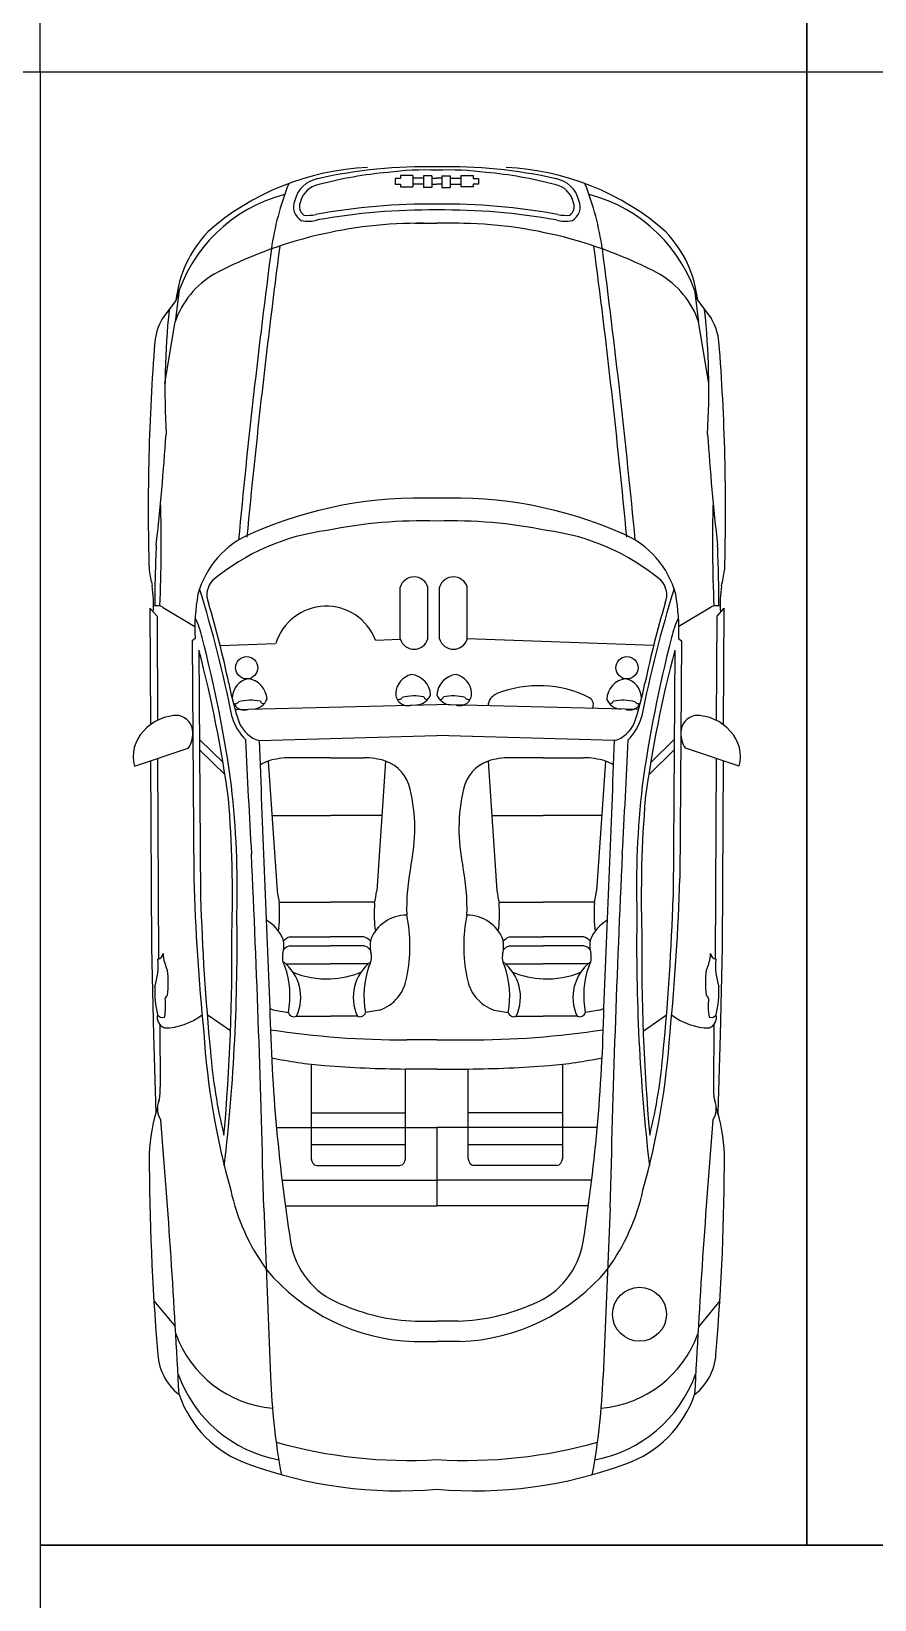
# Model space of a CAD drawing. Header units: inches. Extents: x 484217 to 497210, y -26946 to -21493.
# Drawn here: x 491169 to 491279.4, y -22751 to -22545.8 of the extents above; entities that cross this region are included whole.
import ezdxf

# ---------------------------------------------------------------- set-up
doc = ezdxf.new("R2010")
doc.units = ezdxf.units.IN
doc.header["$LTSCALE"] = 20
doc.header["$MEASUREMENT"] = 0
doc.layers.add('ceco.net 92', color=9, linetype='Continuous')
doc.layers.add('Parking', color=7, linetype='Continuous')

msp = doc.modelspace()

# ---------------------------------------------------------------- linework, layer by layer
at = {"layer": 'ceco.net 92', "linetype": 'ByBlock', "ltscale": 0.4}
for p, q in [((491216.64, -22565.03), (491216.64, -22565.77)), ((491217.33, -22565.03), (491216.64, -22565.03)), ((491216.64, -22565.77), (491217.33, -22565.77)), ((491218.98, -22564.65), (491217.33, -22564.65)), ((491217.33, -22564.65), (491217.33, -22565.03)), ((491217.33, -22565.77), (491217.33, -22566.11)), ((491217.33, -22566.11), (491218.98, -22566.11)), ((491218.98, -22564.65), (491218.98, -22566.11)), ((491220.35, -22564.98), (491218.98, -22564.98)), ((491220.35, -22565.78), (491218.98, -22565.78)), ((491220.35, -22564.66), (491220.35, -22566.21)), ((491221.46, -22564.66), (491220.35, -22564.66)), ((491221.46, -22566.21), (491220.35, -22566.21)), ((491221.46, -22564.66), (491221.46, -22566.21)), ((491221.46, -22564.98), (491222.11, -22564.98)), ((491221.46, -22565.78), (491222.11, -22565.78)), ((491222.75, -22564.98), (491222.11, -22564.98)), ((491222.75, -22565.78), (491222.11, -22565.78)), ((491222.75, -22564.66), (491222.75, -22566.21)), ((491222.75, -22564.66), (491223.86, -22564.66)), ((491222.75, -22566.21), (491223.86, -22566.21)), ((491223.86, -22564.66), (491223.86, -22566.21)), ((491223.86, -22564.98), (491225.23, -22564.98)), ((491223.86, -22565.78), (491225.23, -22565.78)), ((491225.23, -22564.65), (491226.88, -22564.65)), ((491225.23, -22564.65), (491225.23, -22566.11)), ((491226.88, -22566.11), (491225.23, -22566.11)), ((491226.88, -22564.65), (491226.88, -22565.03)), ((491226.88, -22565.03), (491227.57, -22565.03)), ((491226.88, -22565.77), (491226.88, -22566.11)), ((491227.57, -22565.77), (491226.88, -22565.77)), ((491227.57, -22565.03), (491227.57, -22565.77)), ((491219.24, -22570.89), (491222.11, -22570.89)), ((491224.97, -22570.89), (491222.11, -22570.89)), ((491187.96, -22581.01), (491186.16, -22583.4)), ((491188.4, -22579.64), (491187.85, -22583.79)), ((491255.82, -22579.64), (491256.36, -22583.79)), ((491256.26, -22581.01), (491258.05, -22583.4)), ((491186.52, -22591.85), (491187.85, -22583.79)), ((491257.69, -22591.85), (491256.36, -22583.79)), ((491217.31, -22625.29), (491217.31, -22618.51)), ((491220.93, -22625.29), (491220.93, -22618.51)), ((491222.47, -22625.29), (491222.47, -22618.51)), ((491226.08, -22625.29), (491226.08, -22618.51)), ((491184.56, -22621.27), (491184.62, -22636.52)), ((491184.56, -22621.27), (491185.48, -22622.32)), ((491186.2, -22621.11), (491190.44, -22623.67)), ((491258.01, -22621.11), (491253.77, -22623.67)), ((491259.65, -22621.27), (491258.73, -22622.32)), ((491259.65, -22621.27), (491259.59, -22636.52)), ((491185.48, -22622.32), (491185.54, -22635.95)), ((491258.73, -22622.32), (491258.67, -22635.95)), ((491190.46, -22625.24), (491190.09, -22625.53)), ((491190.09, -22625.53), (491190.3, -22656.63)), ((491193.75, -22626.16), (491201.01, -22625.9)), ((491214.08, -22625.44), (491217.32, -22625.32)), ((491250.46, -22626.16), (491226.08, -22625.29)), ((491253.75, -22625.24), (491254.12, -22625.53)), ((491254.12, -22625.53), (491253.91, -22656.63)), ((491190.97, -22626.77), (491191.19, -22659.09)), ((491253.24, -22626.77), (491253.02, -22659.09)), ((491195.7, -22634.53), (491222.11, -22633.88)), ((491248.51, -22634.53), (491222.11, -22633.88)), ((491191.05, -22638.47), (491194.12, -22641.47)), ((491198.86, -22638.59), (491222.11, -22637.92)), ((491245.35, -22638.59), (491222.11, -22637.92)), ((491253.16, -22638.47), (491250.1, -22641.47)), ((491182.53, -22641.95), (491189.58, -22639.58)), ((491191.06, -22639.82), (491194.38, -22643.09)), ((491253.15, -22639.82), (491249.83, -22643.09)), ((491261.68, -22641.95), (491254.63, -22639.58)), ((491184.64, -22641.24), (491184.75, -22665.66)), ((491185.56, -22640.93), (491185.67, -22667.19)), ((491200.05, -22641.28), (491201.19, -22658.25)), ((491208.2, -22640.84), (491202.9, -22640.84)), ((491208.2, -22640.84), (491212.54, -22640.84)), ((491215.4, -22641.28), (491214.25, -22658.25)), ((491228.81, -22641.28), (491229.96, -22658.25)), ((491236.01, -22640.84), (491231.67, -22640.84)), ((491236.01, -22640.84), (491241.31, -22640.84)), ((491244.16, -22641.28), (491243.02, -22658.25)), ((491258.65, -22640.93), (491258.54, -22667.19)), ((491259.57, -22641.24), (491259.46, -22665.66)), ((491200.53, -22648.42), (491208.2, -22648.42)), ((491214.91, -22648.42), (491208.2, -22648.42)), ((491229.3, -22648.42), (491236.01, -22648.42)), ((491243.68, -22648.42), (491236.01, -22648.42)), ((491201.47, -22659.74), (491208.2, -22659.74)), ((491213.98, -22659.74), (491208.2, -22659.74)), ((491230.23, -22659.74), (491236.01, -22659.74)), ((491242.75, -22659.74), (491236.01, -22659.74)), ((491202.91, -22664.3), (491208.2, -22664.3)), ((491212.53, -22664.3), (491208.2, -22664.3)), ((491231.68, -22664.3), (491236.01, -22664.3)), ((491241.3, -22664.3), (491236.01, -22664.3)), ((491184.75, -22665.66), (491185.04, -22677.12)), ((491202.9, -22665.47), (491208.2, -22665.47)), ((491212.54, -22665.47), (491208.2, -22665.47)), ((491231.67, -22665.47), (491236.01, -22665.47)), ((491241.31, -22665.47), (491236.01, -22665.47)), ((491259.46, -22665.66), (491259.17, -22677.12)), ((491202.32, -22667.83), (491208.2, -22667.83)), ((491213.12, -22667.83), (491208.2, -22667.83)), ((491231.09, -22667.83), (491236.01, -22667.83)), ((491241.89, -22667.83), (491236.01, -22667.83)), ((491192.04, -22674.46), (491195.1, -22676.55)), ((491200.84, -22673.89), (491202.68, -22674.2)), ((491203.74, -22674.66), (491208.2, -22674.66)), ((491211.7, -22674.66), (491208.2, -22674.66)), ((491214.61, -22673.89), (491212.77, -22674.2)), ((491229.6, -22673.89), (491231.44, -22674.2)), ((491232.51, -22674.66), (491236.01, -22674.66)), ((491240.47, -22674.66), (491236.01, -22674.66)), ((491243.37, -22673.89), (491241.54, -22674.2)), ((491252.16, -22674.55), (491249.12, -22676.66)), ((491185.04, -22677.12), (491185.31, -22687.37)), ((491185.85, -22675.76), (491185.89, -22683.96)), ((491258.36, -22675.76), (491258.32, -22683.96)), ((491259.17, -22677.12), (491258.9, -22687.37)), ((491222.11, -22677.76), (491218.17, -22677.76)), ((491222.11, -22677.76), (491226.04, -22677.76)), ((491205.67, -22680.95), (491205.67, -22693.34)), ((491222.11, -22681.59), (491217.99, -22681.59)), ((491217.99, -22693.34), (491217.99, -22681.59)), ((491222.11, -22681.59), (491226.22, -22681.59)), ((491226.22, -22693.34), (491226.22, -22681.59)), ((491238.54, -22680.95), (491238.54, -22693.34)), ((491205.67, -22687.33), (491217.99, -22687.33)), ((491238.54, -22687.33), (491226.22, -22687.33)), ((491201.11, -22689.22), (491222.11, -22689.22)), ((491243.1, -22689.22), (491222.11, -22689.22)), ((491222.11, -22689.22), (491222.11, -22699.48)), ((491205.67, -22691.44), (491217.99, -22691.44)), ((491226.22, -22691.44), (491238.54, -22691.44)), ((491206.41, -22694.21), (491217.26, -22694.21)), ((491237.8, -22694.21), (491226.95, -22694.21)), ((491201.83, -22696.11), (491222.11, -22696.11)), ((491242.38, -22696.11), (491222.11, -22696.11)), ((491199.44, -22699.76), (491200.35, -22721.83)), ((491202.26, -22699.48), (491222.11, -22699.48)), ((491241.95, -22699.48), (491222.11, -22699.48)), ((491244.77, -22699.76), (491243.86, -22721.83)), ((491185.07, -22711.94), (491187.88, -22715.32)), ((491259.14, -22711.94), (491256.33, -22715.32)), ((491219.33, -22714.6), (491222.11, -22714.6)), ((491224.88, -22714.6), (491222.11, -22714.6)), ((491219.12, -22717.26), (491222.11, -22717.26)), ((491225.09, -22717.26), (491222.11, -22717.26))]:
    msp.add_line(p, q, dxfattribs=at)
for centre, radius in [((491197.22, -22629.06), 1.46), ((491246.99, -22629.06), 1.46), ((491248.63, -22713.68), 3.53)]:
    msp.add_circle(centre, radius, dxfattribs=at)
for centre, radius, start, end in [((491214.51, -22597.44), 33.88, 92.4796, 131.3533), ((491220.71, -22628.67), 65.18, 88.7766, 102.5631), ((491220.79, -22619.52), 55.53, 95.2882, 104.725), ((491220.74, -22604.06), 40.15, 88.0499, 97.256), ((491223.5, -22628.67), 65.18, 77.4369, 91.2234), ((491223.47, -22604.06), 40.15, 82.744, 91.9501), ((491223.43, -22619.52), 55.53, 75.275, 84.7118), ((491229.7, -22597.44), 33.88, 48.6467, 87.5204), ((491236.81, -22579.36), 36.72, 158.3042, 172.0015), ((491207.19, -22568.76), 3.77, 99.9668, 167.0163), ((491207.25, -22568.88), 3.12, 100.7117, 167.7366), ((491236.96, -22568.88), 3.12, 12.2634, 79.2883), ((491237.02, -22568.76), 3.77, 12.9837, 80.0332), ((491207.4, -22579.36), 36.72, 7.9985, 21.6958), ((491207.13, -22586.44), 19.93, 104.3742, 164.1868), ((491205.4, -22568.74), 2.06, 156.3023, 241.261), ((491205.52, -22568.7), 1.4, 159.8902, 233.0209), ((491221.24, -22651.19), 82.82, 89.4, 100.4078), ((491222.97, -22651.19), 82.82, 79.5922, 90.6), ((491238.69, -22568.7), 1.4, 306.9791, 20.1098), ((491238.81, -22568.74), 2.06, 298.739, 23.6977), ((491237.08, -22586.44), 19.93, 15.8132, 75.6258), ((491205.27, -22566.19), 4.43, 258.7929, 285.674), ((491205.22, -22565.01), 4.84, 263.5513, 282.6293), ((491221.43, -22654.79), 85.65, 89.5489, 100.0611), ((491222.78, -22654.79), 85.65, 79.9389, 90.4511), ((491238.94, -22566.19), 4.43, 254.326, 281.2071), ((491238.99, -22565.01), 4.84, 257.3707, 276.4487), ((491203.34, -22582.68), 15.47, 136.4256, 173.7926), ((491219.81, -22628.42), 57.53, 89.4335, 117.8054), ((491224.4, -22628.42), 57.53, 62.1946, 90.5665), ((491240.87, -22582.68), 15.47, 6.2074, 43.5744), ((492249.59, -22711.93), 1058.14, 172.52343, 174.60096), ((492250.69, -22711.55), 1058.14, 172.52343, 174.60096), ((490193.52, -22711.55), 1058.14, 5.39904, 7.47657), ((490194.62, -22711.93), 1058.14, 5.39904, 7.47657), ((491198.93, -22587.65), 11.74, 120.5083, 160.8185), ((491245.28, -22587.65), 11.74, 19.1815, 59.4917), ((491288.99, -22592.75), 102.47, 174.0929, 183.208), ((491155.23, -22592.75), 102.47, 356.792, 5.9071), ((491192.58, -22587.14), 7.43, 149.7763, 174.3378), ((491251.63, -22587.14), 7.43, 5.6622, 30.2237), ((491468.4, -22608.51), 284.07, 175.5391, 181.5729), ((490975.82, -22608.51), 284.07, 358.4271, 4.4609), ((490857.06, -22576.27), 330.36, 353.6138, 356.1446), ((491587.15, -22576.27), 330.36, 183.8554, 186.3862), ((491001.03, -22612.77), 185, 357.4583, 1.6741), ((491219.87, -22661.14), 54.3, 87.6369, 113.9407), ((491224.34, -22661.14), 54.3, 66.0593, 92.3631), ((491443.18, -22612.77), 185, 178.3259, 182.5417), ((491202.43, -22622.61), 12.02, 112.5113, 164.7357), ((491211.31, -22639.7), 28.82, 97.0586, 129.984), ((491219.99, -22669.67), 59.83, 87.9716, 101.7858), ((491224.22, -22669.67), 59.83, 78.2142, 92.0284), ((491232.9, -22639.7), 28.82, 50.016, 82.9414), ((491241.78, -22622.61), 12.02, 15.2643, 67.4887), ((491363.2, -22621.05), 178.01, 177.4141, 179.9724), ((491081.01, -22621.05), 178.01, 0.0276, 2.5859), ((491306.45, -22593.2), 124.18, 190.7237, 191.683), ((491194.8, -22619.54), 2.79, 136.3282, 201.5072), ((491219.12, -22619.06), 1.89, 16.8513, 163.1487), ((491224.27, -22619.06), 1.89, 16.8513, 163.1487), ((491249.41, -22619.54), 2.79, 338.4928, 43.6718), ((491137.76, -22593.2), 124.18, 348.317, 349.2763), ((491169.7, -22620.71), 15.32, 356.0663, 8.8793), ((491217.01, -22624.07), 26.58, 169.9869, 182.5209), ((491031.31, -22668.13), 167.21, 11.2414, 17.1819), ((491412.9, -22668.13), 167.21, 162.8181, 168.7586), ((491227.2, -22624.07), 26.58, 357.4791, 10.0131), ((491274.51, -22620.71), 15.32, 171.1207, 183.9337), ((491185.49, -22622.46), 1.53, 62.0371, 107.8668), ((491073.5, -22656.22), 123.95, 11.6969, 16.7153), ((491207.63, -22627.93), 6.92, 21.098, 162.967), ((491370.72, -22656.22), 123.95, 163.2847, 168.3031), ((491258.72, -22622.46), 1.53, 72.1332, 117.9629), ((491182.18, -22626.88), 9.36, 10.8566, 27.5456), ((491262.03, -22626.88), 9.36, 152.4544, 169.1434), ((491033.31, -22666.57), 163.41, 7.7493, 14.6958), ((491219.12, -22624.75), 1.89, 196.8513, 343.1487), ((491224.27, -22624.75), 1.89, 196.8513, 343.1487), ((491410.9, -22666.57), 163.41, 165.3042, 172.2507), ((491032.91, -22668.23), 163.41, 7.7493, 14.6958), ((491411.3, -22668.23), 163.41, 165.3042, 172.2507), ((491219.39, -22632.54), 2.66, 103.566, 176.0612), ((491218.49, -22632.74), 2.8, 2.334, 84.3155), ((491224.91, -22632.74), 2.8, 95.6845, 177.666), ((491224, -22632.54), 2.66, 3.9388, 76.434), ((491230.32, -22624.39), 36.08, 190.696, 199.3746), ((491197.98, -22633.09), 2.66, 103.566, 176.0612), ((491197.08, -22633.3), 2.8, 2.334, 84.3155), ((491235.43, -22646.32), 14.91, 63.4504, 111.5249), ((491247.13, -22633.3), 2.8, 95.6845, 177.666), ((491246.23, -22633.09), 2.66, 3.9388, 76.434), ((491213.89, -22624.39), 36.08, 340.6254, 349.304), ((491196.88, -22633.02), 1.56, 176.1507, 287.7977), ((491195.73, -22633.27), 0.5, 239.575, 329.6698), ((491197.77, -22639.54), 6.23, 78.532, 104.9657), ((491197.91, -22632.35), 2.14, 273.1658, 337.0853), ((491199.43, -22633.33), 0.432, 193.8542, 281.6444), ((491218.29, -22632.46), 1.56, 176.1507, 287.7977), ((491217.14, -22632.71), 0.5, 239.575, 329.6698), ((491219.18, -22638.98), 6.23, 78.532, 104.9657), ((491219.32, -22631.79), 2.14, 273.1658, 337.0853), ((491220.84, -22632.78), 0.432, 193.8542, 281.6444), ((491224.07, -22631.79), 2.14, 202.9147, 266.8342), ((491222.55, -22632.78), 0.432, 258.3556, 346.1458), ((491224.21, -22638.98), 6.23, 75.0343, 101.468), ((491225.1, -22632.46), 1.56, 252.2023, 3.8493), ((491226.25, -22632.71), 0.5, 210.3302, 300.425), ((491230.61, -22634.15), 1.81, 110.948, 177.3754), ((491241.5, -22633.89), 1.09, 332.1578, 56.4868), ((491246.3, -22632.35), 2.14, 202.9147, 266.8342), ((491244.78, -22633.33), 0.432, 258.3556, 346.1458), ((491246.44, -22639.54), 6.23, 75.0343, 101.468), ((491247.33, -22633.02), 1.56, 252.2023, 3.8493), ((491248.48, -22633.27), 0.5, 210.3302, 300.425), ((491188.27, -22641.41), 6.11, 89.4849, 138.3148), ((491187.92, -22637.52), 2.24, 358.947, 79.5939), ((491202.41, -22633.34), 7.42, 197.1686, 224.1637), ((491200.06, -22634.62), 4.16, 204.8162, 253.1166), ((491244.15, -22634.62), 4.16, 286.8834, 335.1838), ((491241.81, -22633.34), 7.42, 315.8363, 342.8314), ((491256.29, -22637.52), 2.24, 100.4061, 181.053), ((491255.94, -22641.41), 6.11, 41.6852, 90.5151), ((491187.17, -22640.69), 4.81, 136.1162, 195.2311), ((491187.02, -22637.76), 3.14, 324.5205, 3.7011), ((491257.19, -22637.76), 3.14, 176.2989, 215.4795), ((491257.04, -22640.69), 4.81, 344.7689, 43.8838), ((492189.51, -22595.54), 993.36, 182.47923, 183.34157), ((495003.58, -22502.9), 3807.14, 182.04259, 182.55444), ((487440.63, -22502.9), 3807.14, 357.44556, 357.95741), ((490254.7, -22595.54), 993.36, 356.65843, 357.52077), ((491201.68, -22645.97), 4.97, 109.219, 123.0743), ((491203.12, -22651.73), 10.9, 91.1376, 106.3676), ((491212.32, -22651.73), 10.9, 73.6324, 88.8624), ((491213.76, -22645.97), 4.97, 11.9043, 70.781), ((491230.45, -22645.97), 4.97, 109.219, 168.0957), ((491231.89, -22651.73), 10.9, 91.1376, 106.3676), ((491241.09, -22651.73), 10.9, 73.6324, 88.8624), ((491242.53, -22645.97), 4.97, 56.9257, 70.781), ((491082.41, -22657.65), 113.57, 358.1682, 6.6272), ((491361.8, -22657.65), 113.57, 173.3728, 181.8318), ((491038.84, -22658.95), 156.51, 358.2465, 4.6738), ((491196.43, -22650.15), 22.79, 347.734, 13.2048), ((491247.78, -22650.15), 22.79, 166.7952, 192.266), ((491405.37, -22658.95), 156.51, 175.3262, 181.7535), ((489265.61, -22743.48), 1934.33, 1.2954, 2.66804), ((493178.6, -22743.48), 1934.33, 177.33196, 178.7046), ((491480.72, -22648.22), 290.54, 181.6581, 185.6442), ((491247.43, -22660.67), 29.28, 168.8086, 181.4888), ((491196.78, -22660.67), 29.28, 358.5112, 11.1914), ((490963.49, -22648.22), 290.54, 354.3558, 358.3419), ((491244.62, -22651.13), 44.01, 189.3191, 191.4599), ((491170.82, -22651.13), 44.01, 348.5401, 350.6809), ((491273.39, -22651.13), 44.01, 189.3191, 191.4599), ((491199.59, -22651.13), 44.01, 348.5401, 350.6809), ((491481.61, -22650.69), 290.54, 181.6581, 185.6442), ((491181.3, -22661.23), 20.23, 354.6132, 3.8473), ((491234.14, -22661.23), 20.23, 176.1527, 185.3868), ((491210.07, -22661.23), 20.23, 354.6132, 3.8473), ((491262.91, -22661.23), 20.23, 176.1527, 185.3868), ((490962.6, -22650.69), 290.54, 354.3558, 358.3419), ((490945.63, -22665.36), 250.33, 353.3724, 0.934), ((491197.24, -22666.57), 5.14, 22.3975, 60.6151), ((491218.2, -22666.57), 5.14, 90.4832, 157.6025), ((491198.86, -22665.52), 19.73, 348.2379, 11.9629), ((491245.35, -22665.52), 19.73, 168.0371, 191.7621), ((491226.01, -22666.57), 5.14, 22.3975, 89.5168), ((491246.97, -22666.57), 5.14, 119.3849, 157.6025), ((491498.58, -22665.36), 250.33, 179.066, 186.6276), ((490923.06, -22666.4), 272.23, 354.9734, 0.5611), ((491200.9, -22663.08), 0.553, 319.6076, 354.8527), ((491198.11, -22665.44), 3.98, 345.012, 11.9446), ((491203.31, -22665.87), 1.62, 104.0887, 141.4563), ((491212.14, -22665.87), 1.62, 38.5437, 75.9113), ((491217.34, -22665.44), 3.98, 168.0554, 194.988), ((491214.55, -22663.08), 0.553, 185.1473, 220.3924), ((491229.66, -22663.08), 0.553, 319.6076, 354.8527), ((491226.87, -22665.44), 3.98, 345.012, 11.9446), ((491232.07, -22665.87), 1.62, 104.0887, 141.4563), ((491240.9, -22665.87), 1.62, 38.5437, 75.9113), ((491246.1, -22665.44), 3.98, 168.0554, 194.988), ((491243.31, -22663.08), 0.553, 185.1473, 220.3924), ((491521.15, -22666.4), 272.23, 179.4389, 185.0266), ((491176.78, -22668.05), 8.85, 341.9331, 5.3947), ((491185.41, -22666.36), 0.871, 281.3717, 354.4621), ((491191.69, -22666.26), 5.41, 182.0162, 206.6401), ((491204.17, -22666.97), 2.28, 167.3205, 211.2352), ((491203.07, -22666.72), 1.26, 97.9059, 144.3308), ((491212.37, -22666.72), 1.26, 35.6692, 82.0941), ((491211.27, -22666.97), 2.28, 328.7648, 12.6795), ((491232.94, -22666.97), 2.28, 167.3205, 211.2352), ((491231.84, -22666.72), 1.26, 97.9059, 144.3308), ((491241.14, -22666.72), 1.26, 35.6692, 82.0941), ((491240.04, -22666.97), 2.28, 328.7648, 12.6795), ((491252.52, -22666.26), 5.41, 333.3599, 357.9838), ((491258.8, -22666.36), 0.871, 185.5379, 258.6283), ((491267.43, -22668.05), 8.85, 174.6053, 198.0669), ((491175.39, -22670.27), 11.57, 351.9142, 7.8999), ((491198.45, -22672.19), 5.84, 335.0712, 52.9273), ((491191.09, -22672.02), 11.79, 349.337, 19.1988), ((491207.61, -22658.85), 10.94, 246.5377, 273.0986), ((491207.83, -22658.85), 10.94, 271.9607, 293.4623), ((491217, -22672.19), 5.84, 127.0727, 204.9288), ((491224.35, -22672.02), 11.79, 160.8012, 190.663), ((491227.21, -22672.19), 5.84, 335.0712, 52.9273), ((491219.86, -22672.02), 11.79, 349.337, 19.1988), ((491236.38, -22658.85), 10.94, 246.5377, 268.0393), ((491236.6, -22658.85), 10.94, 266.9014, 293.4623), ((491245.76, -22672.19), 5.84, 127.0727, 204.9288), ((491253.12, -22672.02), 11.79, 160.8012, 190.663), ((491268.82, -22670.27), 11.57, 172.1001, 188.0858), ((491198.55, -22671.33), 13.37, 177.6843, 193.6152), ((491212.86, -22668.83), 5.35, 289.0023, 352.384), ((491231.35, -22668.83), 5.35, 187.616, 250.9977), ((491245.66, -22671.33), 13.37, 346.3848, 2.3157), ((491178.72, -22673.36), 7.89, 349.5516, 7.4148), ((491187.75, -22672.86), 1.32, 133.1546, 156.5923), ((491429.3, -22668.71), 229.11, 180.9666, 188.9081), ((491014.91, -22668.71), 229.11, 351.0919, 359.0334), ((491256.46, -22672.86), 1.32, 23.4077, 46.8454), ((491265.5, -22673.36), 7.89, 172.5852, 190.4484), ((491186.99, -22674.82), 1.48, 166.5921, 248.2713), ((491186.18, -22674.14), 0.708, 208.3927, 294.7941), ((491186.41, -22668.13), 8.07, 270.2668, 307.9562), ((491202.58, -22668.83), 5.35, 244.0948, 250.9977), ((491203.39, -22673.99), 0.748, 196.333, 297.6818), ((491212.05, -22673.99), 0.748, 242.3182, 343.667), ((491232.16, -22673.99), 0.748, 196.333, 297.6818), ((491240.82, -22673.99), 0.748, 242.3182, 343.667), ((491241.63, -22668.83), 5.35, 289.0023, 295.9052), ((491257.8, -22668.13), 8.07, 232.0438, 269.7332), ((491258.03, -22674.14), 0.708, 245.2059, 331.6073), ((491257.22, -22674.82), 1.48, 291.7287, 13.4079), ((491292.55, -22670.12), 101.18, 183.7829, 195.6695), ((491217.69, -22563.39), 114.37, 261.2606, 270.2395), ((491226.52, -22563.39), 114.37, 269.7605, 278.7394), ((491151.66, -22670.12), 101.18, 344.3305, 356.2171), ((491261.25, -22673.83), 68.99, 184.5132, 193.7694), ((491182.96, -22673.83), 68.99, 346.2306, 355.4868), ((491213.89, -22613.43), 68.02, 258.6191, 264.5406), ((491220.24, -22503.03), 178.57, 265.8827, 269.2786), ((491223.97, -22503.03), 178.57, 270.7214, 274.1173), ((491230.32, -22613.43), 68.02, 275.4594, 281.3809), ((491180.85, -22684.4), 5.06, 345.1221, 4.9469), ((491263.36, -22684.4), 5.06, 175.0531, 194.8779), ((491208.36, -22693.73), 23.91, 162.7044, 177.5117), ((491188.23, -22686.75), 2.7, 157.1536, 214.0373), ((491255.98, -22686.75), 2.7, 325.9627, 22.8464), ((491235.85, -22693.73), 23.91, 2.4883, 17.2956), ((489970.18, -22786.8), 1219.8, 2.94215, 4.63357), ((492474.03, -22786.8), 1219.8, 175.36643, 177.05785), ((491489.97, -22692.8), 305.5, 179.9784, 184.8235), ((491206.57, -22693.33), 0.901, 180.7327, 259.4708), ((491217.09, -22693.33), 0.901, 280.5292, 359.2673), ((491227.12, -22693.33), 0.901, 180.7327, 259.4708), ((491237.64, -22693.33), 0.901, 280.5292, 359.2673), ((490954.24, -22692.8), 305.5, 355.1765, 0.0216), ((491222.02, -22691.59), 27.52, 192.2932, 216.0657), ((491222.19, -22691.59), 27.52, 323.9343, 347.7068), ((491213.35, -22702.52), 10.53, 189.103, 248.2899), ((491230.86, -22702.52), 10.53, 291.7101, 350.897), ((491220.06, -22690.84), 26.44, 219.8857, 267.9657), ((491224.15, -22690.84), 26.44, 272.0343, 320.1143), ((491220.31, -22687.97), 26.64, 245.9563, 267.9016), ((491223.9, -22687.97), 26.64, 272.0984, 294.0437), ((491201.93, -22711.15), 14.89, 200.0401, 264.8145), ((491242.28, -22711.15), 14.89, 275.1855, 339.9599), ((491192.79, -22718.46), 7.23, 180.2588, 232.3561), ((491251.42, -22718.46), 7.23, 307.6439, 359.7412), ((491204.65, -22715.58), 17.46, 199.9436, 259.3433), ((491283.29, -22719.21), 82.98, 181.8129, 190.7507), ((491160.92, -22719.21), 82.98, 349.2493, 358.1871), ((491239.56, -22715.58), 17.46, 280.6567, 340.0564), ((491202.36, -22719.33), 14.81, 199.1451, 250.3076), ((491241.85, -22719.33), 14.81, 289.6924, 340.8549), ((491218.39, -22668.54), 64.27, 254.3613, 273.3117), ((491225.82, -22668.54), 64.27, 266.6883, 285.6387), ((491217.23, -22679.06), 57.73, 249.8823, 274.8473), ((491226.98, -22679.06), 57.73, 265.1527, 290.1177)]:
    msp.add_arc(centre, radius, start, end, dxfattribs=at)
at = {"layer": 'Parking'}
for p, q in [((491170.21, -22551.1), (491170.21, -22358.3)), ((491170.21, -22551.1), (491170.21, -22358.3)), ((491270.51, -22551.1), (491270.51, -22358.3)), ((491270.51, -22358.3), (491270.51, -22551.1)), ((491270.51, -22551.1), (491270.51, -22358.3)), ((491270.51, -22358.3), (491270.51, -22551.1)), ((491170.21, -22551.1), (491040.31, -22551.1)), ((491170.21, -22551.1), (491040.31, -22551.1)), ((491170.21, -22551.1), (491040.31, -22551.1)), ((491170.21, -22551.1), (491040.31, -22551.1)), ((491270.51, -22551.1), (491170.21, -22551.1)), ((491170.21, -22551.1), (491170.21, -22743.9)), ((491270.51, -22551.1), (491170.21, -22551.1)), ((491270.51, -22551.1), (491170.21, -22551.1)), ((491170.21, -22551.1), (491170.21, -22743.9)), ((491270.51, -22551.1), (491170.21, -22551.1)), ((491170.21, -22551.1), (491170.21, -22743.9)), ((491370.81, -22551.1), (491270.51, -22551.1)), ((491270.51, -22551.1), (491270.51, -22743.9)), ((491270.51, -22743.9), (491270.51, -22551.1)), ((491370.81, -22551.1), (491270.51, -22551.1)), ((491370.81, -22551.1), (491270.51, -22551.1)), ((491270.51, -22551.1), (491270.51, -22743.9)), ((491270.51, -22743.9), (491270.51, -22551.1)), ((491370.81, -22551.1), (491270.51, -22551.1)), ((491270.51, -22551.1), (491270.51, -22743.9)), ((491270.51, -22743.9), (491270.51, -22551.1)), ((491170.21, -22743.9), (491270.51, -22743.9)), ((491270.51, -22743.9), (491170.21, -22743.9)), ((491170.21, -22743.9), (491170.21, -22810.9)), ((491170.21, -22743.9), (491270.51, -22743.9)), ((491270.51, -22743.9), (491170.21, -22743.9)), ((491170.21, -22743.9), (491170.21, -22810.9)), ((491170.21, -22743.9), (491270.51, -22743.9)), ((491270.51, -22743.9), (491170.21, -22743.9)), ((491170.21, -22743.9), (491170.21, -22810.9)), ((491270.51, -22743.9), (491370.81, -22743.9)), ((491370.81, -22743.9), (491270.51, -22743.9)), ((491270.51, -22743.9), (491370.81, -22743.9)), ((491370.81, -22743.9), (491270.51, -22743.9)), ((491270.51, -22743.9), (491370.81, -22743.9)), ((491370.81, -22743.9), (491270.51, -22743.9))]:
    msp.add_line(p, q, dxfattribs=at)

doc.saveas('drawing.dxf')
